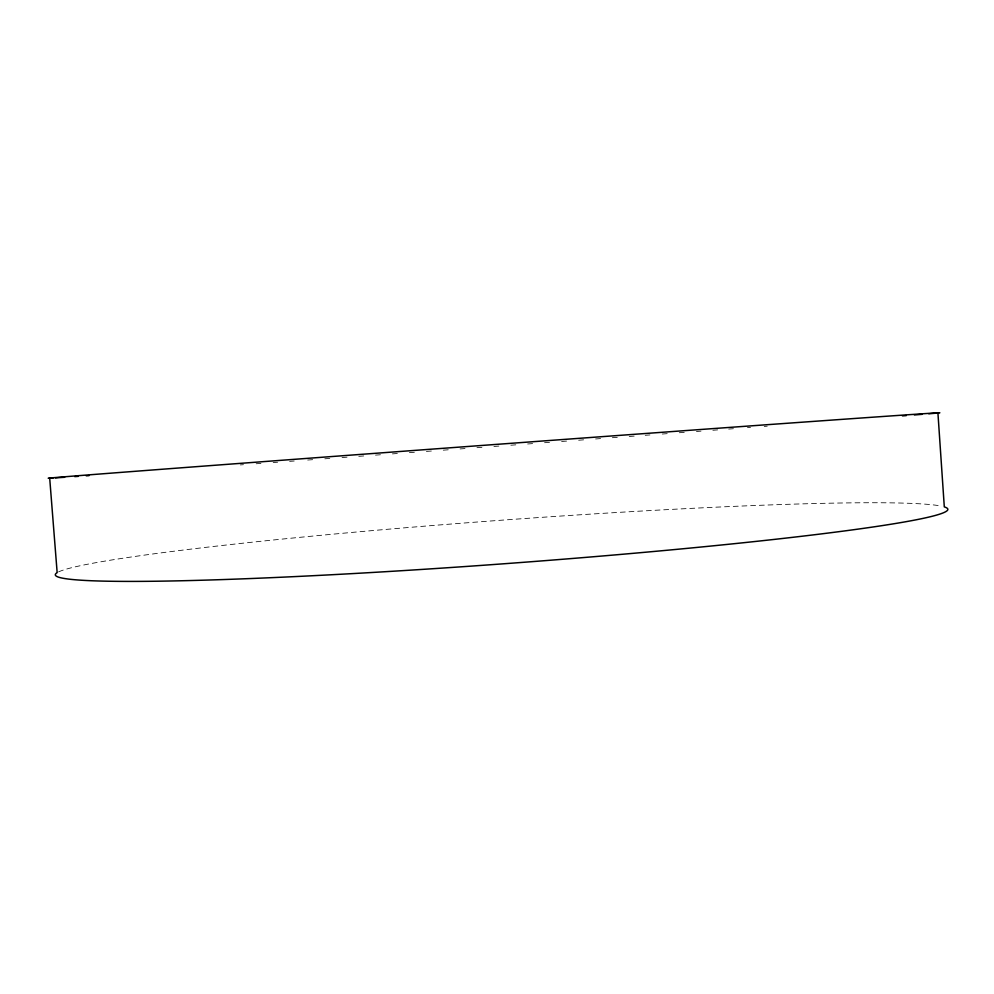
<?xml version="1.0" encoding="UTF-8"?>
<svg xmlns="http://www.w3.org/2000/svg" width="994" height="994" viewBox="0 0 994 994"><rect width="100%" height="100%" fill="white"/><g stroke="black" fill="none" stroke-linecap="round" stroke-linejoin="round"><path stroke-width="0.75" stroke-dasharray="4.97 3.73" d="M58.596 571.885A447.437 21.806 -4.2 0 1 491.446 520.943A447.437 21.806 -4.2 0 1 941.653 506.207M767.244 426.177A447.959 0.944 -4.2 0 1 764.237 426.414M750.52 427.432A447.959 0.944 -4.2 0 1 747.438 427.668M733.41 428.712A447.959 0.944 -4.2 0 1 728.701 429.073M717.643 429.893A447.959 0.944 -4.2 0 1 712.884 430.253M700.981 431.135A447.959 0.944 -4.2 0 1 696.446 431.471M684.245 432.378A447.959 0.944 -4.2 0 1 678.07 432.837M667.198 433.657A447.959 0.944 -4.2 0 1 660.935 434.117M649.939 434.937A447.959 0.944 -4.2 0 1 645.218 435.285M634.184 436.105A447.959 0.944 -4.2 0 1 627.885 436.565M617.299 437.348A447.959 0.944 -4.2 0 1 611.248 437.795M600.562 438.59A447.959 0.944 -4.2 0 1 594.412 439.05M583.615 439.845A447.959 0.944 -4.2 0 1 577.415 440.305M566.568 441.1A447.959 0.944 -4.2 0 1 558.802 441.671M549.508 442.355A447.959 0.944 -4.2 0 1 541.78 442.926M532.585 443.61A447.959 0.944 -4.2 0 1 524.981 444.169M515.811 444.84A447.959 0.944 -4.2 0 1 508.133 445.399M498.889 446.082A447.959 0.944 -4.2 0 1 491.185 446.654M481.928 447.325A447.959 0.944 -4.2 0 1 475.766 447.785M465.006 448.567A447.959 0.944 -4.2 0 1 458.88 449.015M448.232 449.797A447.959 0.944 -4.2 0 1 440.615 450.357M431.371 451.027A447.959 0.944 -4.2 0 1 425.196 451.487M414.361 452.282A447.959 0.944 -4.2 0 1 406.621 452.842M397.351 453.512A447.959 0.944 -4.2 0 1 391.189 453.972M380.453 454.755A447.959 0.944 -4.2 0 1 372.837 455.302M363.754 455.96A447.959 0.944 -4.2 0 1 357.753 456.408M347.018 457.178A447.959 0.944 -4.2 0 1 340.756 457.638M329.784 458.433A447.959 0.944 -4.2 0 1 323.535 458.893M312.65 459.675A447.959 0.944 -4.2 0 1 306.463 460.123M294.199 461.017A447.959 0.944 -4.2 0 1 289.652 461.34M277.637 462.21A447.959 0.944 -4.2 0 1 273.201 462.533M260.925 463.415A447.959 0.944 -4.2 0 1 256.141 463.763M243.455 464.683A447.959 0.944 -4.2 0 1 240.312 464.906"/><path stroke-width="1.49" d="M49.7 478.213L57.155 572.656A447.437 21.806 -4.2 0 0 509.413 563.362A447.437 21.806 -4.2 0 0 944.3 506.89L937.926 413.019M53.104 478.027A447.959 0.944 -4.2 0 1 512.581 443.2A447.959 0.944 -4.2 0 1 928.794 413.79M922.196 414.324A447.959 0.944 -4.2 0 1 914.393 414.958M906.354 415.591A447.959 0.944 -4.2 0 1 902.428 415.89M89.087 475.629A447.959 0.944 -4.2 0 1 86.267 475.828M78.364 476.362A447.959 0.944 -4.2 0 1 74.749 476.611M64.672 477.282A447.959 0.944 -4.2 0 1 55.428 477.878"/></g></svg>
